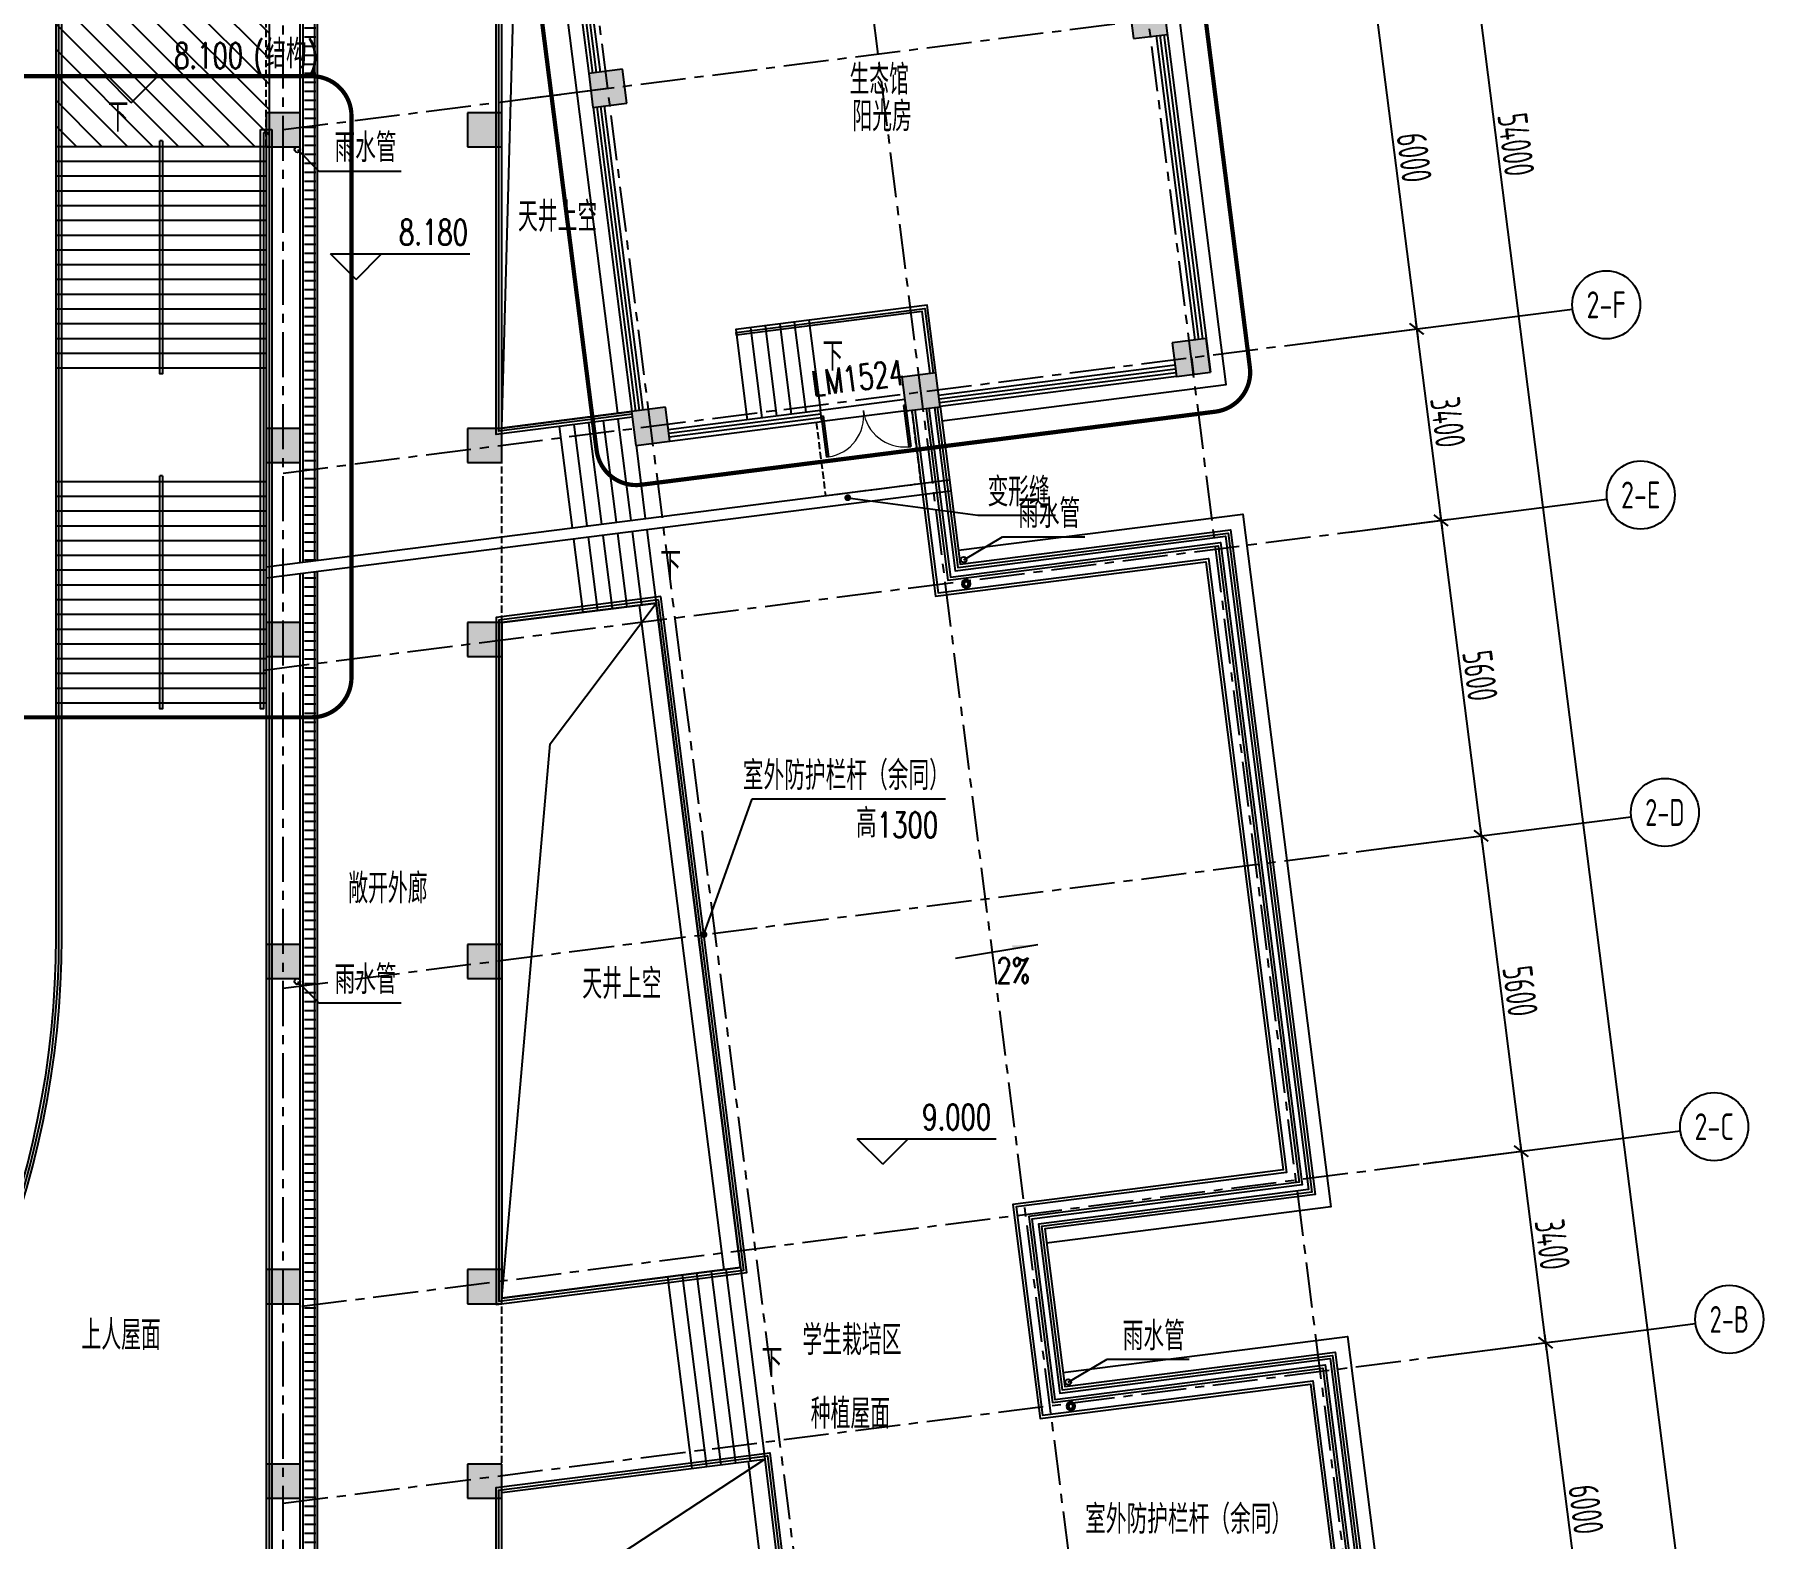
# Model space of a CAD drawing. Header units: millimetres. Extents: x -1048436 to -185795, y -983427 to 400387.
# Drawn here: x -702991 to -672538, y -178979 to -152493 of the extents above; entities that cross this region are included whole.
import ezdxf
from ezdxf.enums import TextEntityAlignment as Align

# ---------------------------------------------------------------- set-up
doc = ezdxf.new("R2010")
doc.units = ezdxf.units.MM
doc.header["$LTSCALE"] = 500
doc.linetypes.add('DASH', pattern=[0.35, 0.25, -0.1])
doc.linetypes.add('一层轴网$0$CENTER', pattern=[50.8, 31.75, -6.35, 6.35, -6.35])
for name, color, linetype in [('AXIS_TEXT', 7, 'Continuous'), ('COLUMN', 254, 'Continuous'), ('DIM_LEAD', 3, 'Continuous'), ('DIM_SYMB', 3, 'Continuous'), ('PUB_HATCH', 8, 'Continuous'), ('PUB_TEXT', 7, 'Continuous'), ('一层轴网$0$建-文字', 4, 'Continuous'), ('一层轴网$0$建-符号', 150, 'Continuous'), ('一层轴网$0$建-轴线', 1, '一层轴网$0$CENTER'), ('建-墙', 254, 'Continuous'), ('建-墙-完成面', 95, 'Continuous'), ('建-屋面-排水沟落水口', 175, 'Continuous'), ('建-幕墙', 140, 'Continuous'), ('建-排水沟', 181, 'Continuous'), ('建-文字', 4, 'Continuous'), ('建-楼梯-扶手栏杆', 3, 'Continuous'), ('建-符号', 13, 'Continuous'), ('建-符号-箭头', 13, 'Continuous'), ('建-符号-门编号', 13, 'Continuous'), ('建-门扇', 32, 'Continuous')]:
    doc.layers.add(name, color=color, linetype=linetype)
doc.styles.add('_TCH_DIM', font='SIMPLEX', dxfattribs={"bigfont": 'GBCBIG'})
doc.styles.add('_TCH_WINDOW', font='SIMPLEX', dxfattribs={"height": 3.5, "bigfont": 'GBCBIG'})
doc.styles.add('COMPLEX', font='COMPLEX')
doc.styles.add('XD2008', font='xd-hzs.shx', dxfattribs={"width": 0.7, "bigfont": 'xd-hztxt.shx'})
doc.styles.add('一层轴网$0$XD2008', font='xd-hzs.shx', dxfattribs={"width": 0.7, "bigfont": 'xd-hztxt.shx'})
doc.styles.add('一层轴网$0$XD2008_T3', font='xd-hzs.shx', dxfattribs={"width": 0.7, "bigfont": 'xd-hztxt.shx'})
doc.dimstyles.new('一层轴网$0$XD100&&150', dxfattribs={"dimtxt": 525, "dimasz": 225, "dimexe": 150, "dimexo": 150, "dimgap": 75, "dimtad": 1, "dimdec": 0, "dimdsep": 46, "dimtxsty": '一层轴网$0$XD2008_T3', "dimblk": '一层轴网$0$_ARCHTICK', "dimcen": 2.5, "dimdle": 150, "dimclrt": 7, "dimaunit": 1, "dimadec": 0, "dimazin": 0, "dimtfac": 1, "dimtdec": 0, "dimtix": 1, "dimtmove": 0, "dimatfit": 3, "dimfxl": 1, "dimtolj": 1, "dimtzin": 0, "dimarcsym": 0})

# ---------------------------------------------------------------- blocks, each defined once
blk = doc.blocks.new('_AXISO')
blk.add_circle((0, 0), 0.5)
at = {"layer": 'AXIS_TEXT', "style": 'COMPLEX', "width": 1.041667}
blk.add_attdef('A', text='', height=0.56, dxfattribs=at).set_placement((-0.25, -0.28), (0.25, -0.28), align=Align.FIT)
blk = doc.blocks.new('一层轴网$0$_ARCHTICK')
at = {"color": 0, "linetype": 'ByBlock', "const_width": 0.15}
blk.add_lwpolyline([(-0.5, -0.5), (0.5, 0.5)], dxfattribs=at)
blk = doc.blocks.new('*D2943')
at = {"layer": 'Defpoints', "color": 0, "transparency": 16777216}
for p in [(72472, 56182), (74716, 50419), (73229, 50230)]:
    blk.add_point(p, dxfattribs=at)
at = {"layer": '一层轴网$0$建-符号', "color": 0, "lineweight": -2, "transparency": 16777216}
for p, q in [((72620, 56201), (74108, 56390)), ((73940, 56520), (74735, 50270)), ((73377, 50248), (74865, 50438))]:
    blk.add_line(p, q, dxfattribs=at)
at = {"layer": '一层轴网$0$建-符号', "color": 0, "lineweight": -2, "transparency": 16777216, "xscale": 225, "yscale": 225, "zscale": 225}
for p, rotation in [((73959, 56371), 97.2475261704567), ((74716, 50419), 277.2475261704567)]:
    blk.add_blockref('一层轴网$0$_ARCHTICK', p, dxfattribs=dict(at, rotation=rotation))
at = {"layer": '一层轴网$0$建-符号', "color": 7, "transparency": 16777216, "insert": (74673, 53437), "char_height": 525, "attachment_point": 5, "rotation": 277.2475, "style": '一层轴网$0$XD2008_T3'}
blk.add_mtext('\\A1;6000', dxfattribs=at)
blk = doc.blocks.new('*D2944')
at = {"layer": 'Defpoints', "color": 0, "transparency": 16777216}
for p in [(73229, 50230), (75145, 47046), (73657, 46857)]:
    blk.add_point(p, dxfattribs=at)
at = {"layer": '一层轴网$0$建-符号', "color": 0, "lineweight": -2, "transparency": 16777216}
for p, q in [((74697, 50568), (75164, 46897)), ((73377, 50248), (74865, 50438)), ((73806, 46876), (75294, 47065))]:
    blk.add_line(p, q, dxfattribs=at)
at = {"layer": '一层轴网$0$建-符号', "color": 0, "lineweight": -2, "transparency": 16777216, "xscale": 225, "yscale": 225, "zscale": 225}
for p, rotation in [((74716, 50419), 97.24752617045682), ((75145, 47046), 277.2475261704568)]:
    blk.add_blockref('一层轴网$0$_ARCHTICK', p, dxfattribs=dict(at, rotation=rotation))
at = {"layer": '一层轴网$0$建-符号', "color": 7, "transparency": 16777216, "insert": (75266, 48775), "char_height": 525, "attachment_point": 5, "rotation": 277.2475, "style": '一层轴网$0$XD2008_T3'}
blk.add_mtext('\\A1;3400', dxfattribs=at)
blk = doc.blocks.new('*D2945')
at = {"layer": 'Defpoints', "color": 0, "transparency": 16777216}
for p in [(73657, 46857), (75852, 41491), (74364, 41301)]:
    blk.add_point(p, dxfattribs=at)
at = {"layer": '一层轴网$0$建-符号', "color": 0, "lineweight": -2, "transparency": 16777216}
for p, q in [((73806, 46876), (75294, 47065)), ((75126, 47195), (75871, 41342)), ((74513, 41320), (76001, 41510))]:
    blk.add_line(p, q, dxfattribs=at)
at = {"layer": '一层轴网$0$建-符号', "color": 0, "lineweight": -2, "transparency": 16777216, "xscale": 225, "yscale": 225, "zscale": 225}
for p, rotation in [((75145, 47046), 97.24752617045677), ((75852, 41491), 277.2475261704568)]:
    blk.add_blockref('一层轴网$0$_ARCHTICK', p, dxfattribs=dict(at, rotation=rotation))
at = {"layer": '一层轴网$0$建-符号', "color": 7, "transparency": 16777216, "insert": (75833, 44311), "char_height": 525, "attachment_point": 5, "rotation": 277.2475, "style": '一层轴网$0$XD2008_T3'}
blk.add_mtext('\\A1;5600', dxfattribs=at)
blk = doc.blocks.new('*D2946')
at = {"layer": 'Defpoints', "color": 0, "transparency": 16777216}
for p in [(74364, 41301), (76558, 35935), (75070, 35746)]:
    blk.add_point(p, dxfattribs=at)
at = {"layer": '一层轴网$0$建-符号', "color": 0, "lineweight": -2, "transparency": 16777216}
for p, q in [((74513, 41320), (76001, 41510)), ((75833, 41639), (76577, 35787)), ((75219, 35765), (76707, 35954))]:
    blk.add_line(p, q, dxfattribs=at)
at = {"layer": '一层轴网$0$建-符号', "color": 0, "lineweight": -2, "transparency": 16777216, "xscale": 225, "yscale": 225, "zscale": 225}
for p, rotation in [((75852, 41491), 97.2475261704566), ((76558, 35935), 277.2475261704566)]:
    blk.add_blockref('一层轴网$0$_ARCHTICK', p, dxfattribs=dict(at, rotation=rotation))
at = {"layer": '一层轴网$0$建-符号', "color": 7, "transparency": 16777216, "insert": (76540, 38756), "char_height": 525, "attachment_point": 5, "rotation": 277.2475, "style": '一层轴网$0$XD2008_T3'}
blk.add_mtext('\\A1;5600', dxfattribs=at)
blk = doc.blocks.new('*D2947')
at = {"layer": 'Defpoints', "color": 0, "transparency": 16777216}
for p in [(75070, 35746), (75499, 32373), (76987, 32563)]:
    blk.add_point(p, dxfattribs=at)
at = {"layer": '一层轴网$0$建-符号', "color": 0, "lineweight": -2, "transparency": 16777216}
for p, q in [((75219, 35765), (76707, 35954)), ((76539, 36084), (77006, 32414)), ((75648, 32392), (77136, 32582))]:
    blk.add_line(p, q, dxfattribs=at)
at = {"layer": '一层轴网$0$建-符号', "color": 0, "lineweight": -2, "transparency": 16777216, "xscale": 225, "yscale": 225, "zscale": 225}
for p, rotation in [((76558, 35935), 97.24752617045687), ((76987, 32563), 277.2475261704569)]:
    blk.add_blockref('一层轴网$0$_ARCHTICK', p, dxfattribs=dict(at, rotation=rotation))
at = {"layer": '一层轴网$0$建-符号', "color": 7, "transparency": 16777216, "insert": (77107, 34292), "char_height": 525, "attachment_point": 5, "rotation": 277.2475, "style": '一层轴网$0$XD2008_T3'}
blk.add_mtext('\\A1;3400', dxfattribs=at)
blk = doc.blocks.new('*D2948')
at = {"layer": 'Defpoints', "color": 0, "transparency": 16777216}
for p in [(75499, 32373), (77744, 26611), (76256, 26421)]:
    blk.add_point(p, dxfattribs=at)
at = {"layer": '一层轴网$0$建-符号', "color": 0, "lineweight": -2, "transparency": 16777216}
for p, q in [((76968, 32711), (77763, 26462)), ((75648, 32392), (77136, 32582)), ((76405, 26440), (77893, 26629))]:
    blk.add_line(p, q, dxfattribs=at)
at = {"layer": '一层轴网$0$建-符号', "color": 0, "lineweight": -2, "transparency": 16777216, "xscale": 225, "yscale": 225, "zscale": 225}
for p, rotation in [((76987, 32563), 97.24752617045682), ((77744, 26611), 277.2475261704568)]:
    blk.add_blockref('一层轴网$0$_ARCHTICK', p, dxfattribs=dict(at, rotation=rotation))
at = {"layer": '一层轴网$0$建-符号', "color": 7, "transparency": 16777216, "insert": (77700, 29629), "char_height": 525, "attachment_point": 5, "rotation": 277.2475, "style": '一层轴网$0$XD2008_T3'}
blk.add_mtext('\\A1;6000', dxfattribs=at)
blk = doc.blocks.new('*D2949')
at = {"layer": 'Defpoints', "color": 0, "transparency": 16777216}
for p in [(71304, 80226), (79537, 26839), (78116, 26658)]:
    blk.add_point(p, dxfattribs=at)
at = {"layer": '一层轴网$0$建-符号', "color": 0, "lineweight": -2, "transparency": 16777216}
for p, q in [((71452, 80245), (72873, 80426)), ((72706, 80556), (79556, 26690)), ((78265, 26677), (79686, 26857))]:
    blk.add_line(p, q, dxfattribs=at)
at = {"layer": '一层轴网$0$建-符号', "color": 0, "lineweight": -2, "transparency": 16777216, "xscale": 225, "yscale": 225, "zscale": 225}
for p, rotation in [((72725, 80407), 97.24752617045664), ((79537, 26839), 277.2475261704566)]:
    blk.add_blockref('一层轴网$0$_ARCHTICK', p, dxfattribs=dict(at, rotation=rotation))
at = {"layer": '一层轴网$0$建-符号', "color": 7, "transparency": 16777216, "insert": (76466, 53665), "char_height": 525, "attachment_point": 5, "rotation": 277.2475, "style": '一层轴网$0$XD2008_T3'}
blk.add_mtext('\\A1;54000', dxfattribs=at)
blk = doc.blocks.new('A$C70866F3F')
for p, q in [((75, 150), (0, 150)), ((20, 225), (85, 187)), ((20, 75), (85, 112)), ((75, 280), (112, 215)), ((112, 85), (75, 20)), ((150, 300), (150, 225)), ((150, 75), (150, 0)), ((225, 280), (187, 215)), ((187, 85), (225, 20)), ((215, 187), (280, 225)), ((215, 112), (280, 75)), ((300, 150), (225, 150))]:
    blk.add_line(p, q)
for radius in [150, 75]:
    blk.add_circle((150, 150), radius)
blk = doc.blocks.new('A$C708231ED')
at = {"layer": 'DIM_LEAD'}
for p, q in [((123457, 89001), (123835, 88623)), ((123835, 88623), (125285, 88623)), ((135194, 81777), (135877, 82179)), ((135877, 82179), (137327, 82179)), ((123457, 74350), (123835, 73972)), ((123835, 73972), (125285, 73972)), ((137036, 67294), (137719, 67696)), ((137719, 67696), (139169, 67696))]:
    blk.add_line(p, q, dxfattribs=at)
at = {"layer": '建-屋面-排水沟落水口'}
for centre in [(123457, 89001), (135194, 81777), (123457, 74350), (137036, 67294)]:
    blk.add_circle(centre, 50, dxfattribs=at)
at = {"layer": '建-屋面-排水沟落水口', "xscale": -0.5, "yscale": 0.5, "zscale": 0.5, "rotation": 359.9999999666495}
for p in [(135314, 81276), (137156, 66793)]:
    blk.add_blockref('A$C70866F3F', p, dxfattribs=at)
at = {"layer": 'PUB_TEXT', "style": '_TCH_DIM'}
for p in [(124111, 88781), (136153, 82337), (124111, 74129), (137995, 67853)]:
    blk.add_text('雨水管', height=506.4, dxfattribs=at).set_placement(p)
blk = doc.blocks.new('sdskdfjhsk')
at = {"layer": '建-幕墙'}
for p, q in [((-694236, -147260), (-692721, -159163)), ((-690424, -177619), (-689364, -186394))]:
    blk.add_line(p, q, dxfattribs=at)
for points in [[(-687009, -159293), (-681999, -158656), (-683620, -145909), (-683868, -145940)], [(-686719, -161575), (-681709, -160938), (-680157, -173139), (-685167, -173776)], [(-692342, -162542), (-690853, -174248)], [(-684877, -176058), (-679867, -175421), (-678272, -187962)]]:
    blk.add_lwpolyline(points, dxfattribs=at)
blk = doc.blocks.new('$DorLib2D$00000002')
for p, q in [((-0.5, 0), (-0.5, 0.4875)), ((-0.475, 0.4875), (-0.5, 0.4875)), ((-0.475, 0), (-0.475, 0.4875)), ((0.475, 0), (0.475, 0.4875)), ((0.475, 0.4875), (0.5, 0.4875)), ((0.5, 0), (0.5, 0.4875)), ((-0.5, 0), (-0.475, 0)), ((0.5, 0), (0.475, 0))]:
    blk.add_line(p, q)
at = {"lineweight": 13}
for centre, start, end in [((-0.4875, 0), 0, 88.53072), ((0.4875, 0), 91.46928, 180)]:
    blk.add_arc(centre, 0.4875, start, end, dxfattribs=at)
blk = doc.blocks.new('一层轴网')
at = {"layer": '一层轴网$0$建-符号'}
for p, q in [((72927.8, 50191.3), (77460.5, 50767.8)), ((73535.7, 46841.2), (78068.4, 47417.7)), ((73961.4, 41250.3), (78494.1, 41826.7)), ((74829.3, 35715.6), (79362, 36292)), ((75096.8, 32322.2), (79629.5, 32898.6))]:
    blk.add_line(p, q, dxfattribs=at)
at = {"layer": '一层轴网$0$建-轴线', "ltscale": 0.05}
for p, q in [((74638.3, 19327.2), (66478.9, 83487.5)), ((69876.7, 18721.7), (61717.3, 82882)), ((65115, 18116.1), (56955.6, 82276.4)), ((54751.4, 53928.1), (72471.6, 56181.6)), ((54751.2, 47879.8), (73228.6, 50229.6)), ((54423.1, 44410.6), (73657.5, 46856.7)), ((54751, 38807.2), (74364, 41301.5)), ((55078, 33203.7), (75070.4, 35746.2)), ((54750, 29734.6), (75499.4, 32373.4))]:
    blk.add_line(p, q, dxfattribs=at)
blk.add_lwpolyline([(54750, -2500), (54750, 82276.4)], dxfattribs=at)
at = {"layer": '一层轴网$0$建-符号'}
ref = blk.add_blockref('_AXISO', (78055.7, 50843.4), dxfattribs=dict(at, xscale=1200, yscale=1200, zscale=1200))
ref.add_attrib('A', '2-F', dxfattribs={"layer": '一层轴网$0$建-文字', "height": 472.82, "style": '一层轴网$0$XD2008', "width": 0.924411}).set_placement((77708.6, 50607), (78402.9, 50607), align=Align.FIT)
ref = blk.add_blockref('_AXISO', (78663.6, 47493.4), dxfattribs=dict(at, xscale=1200, yscale=1200, zscale=1200))
ref.add_attrib('A', '2-E', dxfattribs={"layer": '一层轴网$0$建-文字', "height": 473.71, "style": '一层轴网$0$XD2008', "width": 0.921878}).set_placement((78316.7, 47256.5), (79010.4, 47256.5), align=Align.FIT)
ref = blk.add_blockref('_AXISO', (79089.3, 41902.4), dxfattribs=dict(at, xscale=1200, yscale=1200, zscale=1200))
ref.add_attrib('A', '2-D', dxfattribs={"layer": '一层轴网$0$建-文字', "height": 472.82, "style": '一层轴网$0$XD2008', "width": 0.909004}).set_placement((78742.1, 41666), (79436.4, 41666), align=Align.FIT)
ref = blk.add_blockref('_AXISO', (79957.2, 36367.7), dxfattribs=dict(at, xscale=1200, yscale=1200, zscale=1200))
ref.add_attrib('A', '2-C', dxfattribs={"layer": '一层轴网$0$建-文字', "height": 472.91, "style": '一层轴网$0$XD2008', "width": 0.893864}).set_placement((79610.1, 36131.2), (80304.4, 36131.2), align=Align.FIT)
ref = blk.add_blockref('_AXISO', (80224.7, 32974.3), dxfattribs=dict(at, xscale=1200, yscale=1200, zscale=1200))
ref.add_attrib('A', '2-B', dxfattribs={"layer": '一层轴网$0$建-文字', "height": 471.94, "style": '一层轴网$0$XD2008', "width": 0.911494}).set_placement((79877.3, 32738.3), (80572.1, 32738.3), align=Align.FIT)
for p1, p2, distance, picture, middle in [((71303.6, 80226.4), (78116.1, 26657.8), 1432.5, '*D2949', (76465.7, 53665.4)), ((72471.6, 56181.6), (73228.6, 50229.6), 1499.7, '*D2943', (74672.7, 53437.4)), ((73228.6, 50229.6), (73657.5, 46856.7), 1499.7, '*D2944', (75265.6, 48774.9)), ((73657.5, 46856.7), (74364, 41301.5), 1499.7, '*D2945', (75833.3, 44310.9)), ((74364, 41301.5), (75070.4, 35746.2), 1499.7, '*D2946', (76539.8, 38755.6)), ((75070.4, 35746.2), (75499.4, 32373.4), 1499.7, '*D2947', (77107.5, 34291.6)), ((75499.4, 32373.4), (76256.3, 26421.3), 1499.7, '*D2948', (77700.4, 29629.1))]:
    dim = blk.add_aligned_dim(p1=p1, p2=p2, distance=distance, dimstyle='一层轴网$0$XD100&&150', dxfattribs=at)
    dim.commit()
    dim.dimension.update_dxf_attribs({"geometry": picture, "text_midpoint": middle})

msp = doc.modelspace()

# ---------------------------------------------------------------- hatches: boundary and pattern name
h = msp.add_hatch()
h.set_pattern_fill('ANSI31', color=256, scale=200, angle=90)
h.set_pattern_definition([(135, (0, 0), (-224.5064, -224.5064), [])])
h.paths.add_polyline_path([(-702610.9, -148418.4), (-698861.8, -148418.4), (-698861.8, -154468.4), (-702610.9, -154468.4)])
at = {"layer": 'PUB_HATCH'}
for points in [[(-683707.8, -151969), (-683632.1, -152564.2), (-683036.9, -152488.5), (-683112.6, -151893.3)], [(-693231.1, -153180.1), (-693155.4, -153775.3), (-692560.2, -153699.6), (-692635.9, -153104.4)], [(-698912.7, -153868.4), (-698912.7, -154468.4), (-698312.7, -154468.4), (-698312.7, -153868.4)], [(-695362.7, -153868.4), (-695362.7, -154468.4), (-694762.7, -154468.4), (-694762.7, -153868.4)], [(-682950.9, -157921), (-682875.2, -158516.2), (-682280, -158440.6), (-682355.7, -157845.3)], [(-687712.5, -158526.6), (-687636.8, -159121.8), (-687041.6, -159046.1), (-687117.3, -158450.9)], [(-692474.2, -159132.1), (-692398.5, -159727.3), (-691803.3, -159651.6), (-691879, -159056.4)], [(-698912.7, -159428), (-698912.7, -160028), (-698312.7, -160028), (-698312.7, -159428)], [(-695362.7, -159428), (-695362.7, -160028), (-694762.7, -160028), (-694762.7, -159428)], [(-698912.7, -162844.8), (-698912.7, -163444.8), (-698312.7, -163444.8), (-698312.7, -162844.8)], [(-695362.7, -162844.8), (-695362.7, -163444.8), (-694762.7, -163444.8), (-694762.7, -162844.8)], [(-698912.7, -168519.8), (-698912.7, -169119.8), (-698312.7, -169119.8), (-698312.7, -168519.8)], [(-695362.7, -168519.8), (-695362.7, -169119.8), (-694762.7, -169119.8), (-694762.7, -168519.8)], [(-698912.7, -174244.8), (-698912.7, -174844.8), (-698312.7, -174844.8), (-698312.7, -174244.8)], [(-695362.7, -174244.8), (-695362.7, -174844.8), (-694762.7, -174844.8), (-694762.7, -174244.8)], [(-698912.7, -177669.8), (-698912.7, -178269.8), (-698312.7, -178269.8), (-698312.7, -177669.8)], [(-695362.7, -177669.8), (-695362.7, -178269.8), (-694762.7, -178269.8), (-694762.7, -177669.8)]]:
    msp.add_hatch(color=256, dxfattribs=at).paths.add_polyline_path(points)
at = {"layer": '建-排水沟'}
h = msp.add_hatch(dxfattribs=at)
h.set_pattern_fill('ANSI31', color=8, scale=50, angle=-225, style=0)
h.set_pattern_definition([(180, (-706285.97, -180633.88), (-2e-13, -158.75), [])])
h.paths.add_polyline_path([(-698036, -161962.9), (-698236, -161988.3), (-698236, -188845), (-698036, -188845)])
h.paths.add_polyline_path([(-698236, -161786.7), (-698036, -161761.2), (-698036, -148418.1), (-698236, -148418.1)])
at = {"layer": '建-符号-箭头'}
msp.add_hatch(color=256, dxfattribs=at).paths.add_polyline_path([(-685320.1, -168519.6), (-685764, -168593.7), (-685773.9, -168534.5)])

# ---------------------------------------------------------------- linework, layer by layer
for p, q in [((-698911.8, -154468.4), (-702611.3, -154468.4)), ((-698911.8, -154465.5), (-698911.8, -187993.6)), ((-698911.8, -154728.4), (-702611.3, -154728.4)), ((-698911.8, -154988.4), (-702611.3, -154988.4)), ((-698911.8, -155248.4), (-702611.3, -155248.4)), ((-698911.8, -155508.4), (-702611.3, -155508.4)), ((-698911.8, -155768.4), (-702611.4, -155768.4)), ((-698911.8, -156028.4), (-702611.4, -156028.4)), ((-698911.8, -156288.4), (-702611.4, -156288.4)), ((-698911.8, -156548.4), (-702611.4, -156548.4)), ((-698911.8, -156808.4), (-702611.4, -156808.4)), ((-698911.8, -157068.4), (-702611.4, -157068.4)), ((-698911.8, -157328.4), (-702611.4, -157328.4)), ((-698911.8, -157588.4), (-702611.4, -157588.4)), ((-690382.3, -157655.6), (-690180.5, -159242.9)), ((-690124.4, -157622.8), (-689922.6, -159210.1)), ((-689866.5, -157590), (-689664.6, -159177.3)), ((-689608.6, -157557.2), (-689406.7, -159144.5)), ((-689350.6, -157524.4), (-689148.8, -159111.7)), ((-698911.9, -157848.4), (-702611.4, -157848.4)), ((-698911.9, -158108.4), (-702611.4, -158108.4)), ((-698911.9, -158368.4), (-702611.4, -158368.4)), ((-692718.2, -159263.2), (-692491.1, -161048.7)), ((-693749.9, -159394.4), (-693522.8, -161179.9)), ((-693492, -159361.6), (-693264.9, -161147.1)), ((-693234, -159328.8), (-693007, -161114.3)), ((-692976.1, -159296), (-692749.1, -161081.5)), ((-692397.2, -159726.4), (-692233.2, -161015.9)), ((-698911.8, -160368.4), (-702611.5, -160368.4)), ((-698911.7, -160628.4), (-702611.5, -160628.4)), ((-698911.7, -160888.4), (-702611.5, -160888.4)), ((-698911.7, -161148.4), (-702611.5, -161148.4)), ((-693497.6, -161378.3), (-693333.6, -162668)), ((-693239.7, -161345.5), (-693075.7, -162635.2)), ((-692981.7, -161312.7), (-692817.7, -162602.4)), ((-692723.8, -161279.9), (-692559.8, -162569.6)), ((-692465.9, -161247.1), (-692301.9, -162536.8)), ((-692208, -161214.3), (-692044, -162504)), ((-698911.7, -161408.4), (-702611.5, -161408.4)), ((-698911.8, -161668.4), (-702611.5, -161668.4)), ((-698911.8, -161928.4), (-702611.5, -161928.4)), ((-698911.7, -162188.4), (-702611.5, -162188.4)), ((-698911.7, -162448.4), (-702611.5, -162448.4)), ((-692044, -162504), (-690555.3, -174209.7)), ((-698911.7, -162708.4), (-702611.6, -162708.4)), ((-698911.8, -162968.4), (-702611.6, -162968.4)), ((-698911.8, -163228.4), (-702611.6, -163228.4)), ((-698911.8, -163488.4), (-702611.6, -163488.4)), ((-698911.8, -163748.4), (-702611.6, -163748.4)), ((-698911.8, -164008.4), (-702611.6, -164008.4)), ((-698911.8, -164268.4), (-702611.6, -164268.4)), ((-691844.9, -174373.7), (-691416, -177746.6)), ((-691587, -174340.9), (-691158.1, -177713.8)), ((-691329.1, -174308.1), (-690900.2, -177681)), ((-691071.2, -174275.3), (-690642.2, -177648.2)), ((-690813.2, -174242.5), (-690384.3, -177615.4)), ((-690555.3, -174209.7), (-690126.4, -177582.6))]:
    msp.add_line(p, q)
at = {"linetype": 'Continuous', "ltscale": 10000}
for points in [[(-694762.1, -159422.3), (-694472.6, -148958.9), (-693885.8, -148021.5)], [(-694762.1, -174744.7), (-693908.6, -164983.9), (-692044, -162504)], [(-694762.1, -186394), (-693617.3, -179872.4), (-690126.4, -177582.6)]]:
    msp.add_lwpolyline(points, dxfattribs=at)
for points in [[(-692472.9, -159131.2), (-694762.1, -159422.3), (-694762.1, -148132.9), (-693885.8, -148021.5)], [(-687116, -158449.9), (-687267.4, -157259.5), (-690640.3, -157688.4), (-690438.4, -159275.7)], [(-687040.3, -159045.1), (-686687.1, -161822.8), (-681925.5, -161217.2), (-680436.8, -172922.9), (-685198.5, -173528.5), (-684845.2, -176306.1), (-680083.6, -175700.6), (-678520.2, -187994)], [(-698912, -161865.3), (-686876.5, -160334.7)], [(-686851.2, -160533.1), (-698912.1, -162066.9)], [(-690126.4, -177582.6), (-689061.8, -186394), (-694767.7, -186394.1), (-694762.1, -178172.1), (-690126.4, -177582.6)], [(-689061.8, -186394), (-694767.7, -186394.1), (-694762.1, -178172.1), (-690126.4, -177582.6)]]:
    msp.add_lwpolyline(points)
msp.add_lwpolyline([(-707520, -179926.5, 0.2039591), (-702611.7, -168395.7), (-702610.9, -148418.4)], format="xyb")
for points in [[(-702610.9, -148418.4), (-698861.8, -148418.4), (-698861.8, -154468.4), (-702610.9, -154468.4)], [(-692044, -162504), (-694762.1, -162849.7), (-694762.1, -174744.7), (-690555.3, -174209.7)]]:
    msp.add_lwpolyline(points, close=True)
at = {"layer": 'COLUMN'}
for p, q in [((-683707.8, -151969), (-683632.1, -152564.2)), ((-683632.1, -152564.2), (-683036.9, -152488.5)), ((-692635.9, -153104.4), (-693231.1, -153180.1)), ((-693231.1, -153180.1), (-693155.4, -153775.3)), ((-692560.2, -153699.6), (-692635.9, -153104.4)), ((-693155.4, -153775.3), (-692560.2, -153699.6)), ((-698912.7, -153868.4), (-698912.7, -154468.4)), ((-698312.7, -153868.4), (-698912.7, -153868.4)), ((-698312.7, -154468.4), (-698312.7, -153868.4)), ((-695362.7, -153868.4), (-695362.7, -154468.4)), ((-694762.7, -153868.4), (-695362.7, -153868.4)), ((-694762.7, -154468.4), (-694762.7, -153868.4)), ((-698912.7, -154468.4), (-698312.7, -154468.4)), ((-695362.7, -154468.4), (-694762.7, -154468.4)), ((-682355.7, -157845.3), (-682950.9, -157921)), ((-682950.9, -157921), (-682875.2, -158516.2)), ((-682280, -158440.6), (-682355.7, -157845.3)), ((-687117.3, -158450.9), (-687712.5, -158526.6)), ((-687712.5, -158526.6), (-687636.8, -159121.8)), ((-687041.6, -159046.1), (-687117.3, -158450.9)), ((-682875.2, -158516.2), (-682280, -158440.6)), ((-691879, -159056.4), (-692474.2, -159132.1)), ((-692474.2, -159132.1), (-692398.5, -159727.3)), ((-691803.3, -159651.6), (-691879, -159056.4)), ((-687636.8, -159121.8), (-687041.6, -159046.1)), ((-698912.7, -159428), (-698912.7, -160028)), ((-698312.7, -159428), (-698912.7, -159428)), ((-698312.7, -160028), (-698312.7, -159428)), ((-695362.7, -159428), (-695362.7, -160028)), ((-694762.7, -159428), (-695362.7, -159428)), ((-694762.7, -160028), (-694762.7, -159428)), ((-692398.5, -159727.3), (-691803.3, -159651.6)), ((-698912.7, -160028), (-698312.7, -160028)), ((-695362.7, -160028), (-694762.7, -160028)), ((-698912.7, -162844.8), (-698912.7, -163444.8)), ((-698312.7, -162844.8), (-698912.7, -162844.8)), ((-698312.7, -163444.8), (-698312.7, -162844.8)), ((-695362.7, -162844.8), (-695362.7, -163444.8)), ((-694762.7, -162844.8), (-695362.7, -162844.8)), ((-694762.7, -163444.8), (-694762.7, -162844.8)), ((-698912.7, -163444.8), (-698312.7, -163444.8)), ((-695362.7, -163444.8), (-694762.7, -163444.8)), ((-698912.7, -168519.8), (-698912.7, -169119.8)), ((-698312.7, -168519.8), (-698912.7, -168519.8)), ((-698312.7, -169119.8), (-698312.7, -168519.8)), ((-695362.7, -168519.8), (-695362.7, -169119.8)), ((-694762.7, -168519.8), (-695362.7, -168519.8)), ((-694762.7, -169119.8), (-694762.7, -168519.8)), ((-698912.7, -169119.8), (-698312.7, -169119.8)), ((-695362.7, -169119.8), (-694762.7, -169119.8)), ((-698912.7, -174244.8), (-698912.7, -174844.8)), ((-698312.7, -174244.8), (-698912.7, -174244.8)), ((-698312.7, -174844.8), (-698312.7, -174244.8)), ((-695362.7, -174244.8), (-695362.7, -174844.8)), ((-694762.7, -174244.8), (-695362.7, -174244.8)), ((-694762.7, -174844.8), (-694762.7, -174244.8)), ((-698912.7, -174844.8), (-698312.7, -174844.8)), ((-695362.7, -174844.8), (-694762.7, -174844.8)), ((-698912.7, -177669.8), (-698912.7, -178269.8)), ((-698312.7, -177669.8), (-698912.7, -177669.8)), ((-698312.7, -178269.8), (-698312.7, -177669.8)), ((-695362.7, -177669.8), (-695362.7, -178269.8)), ((-694762.7, -177669.8), (-695362.7, -177669.8)), ((-694762.7, -178269.8), (-694762.7, -177669.8)), ((-698912.7, -178269.8), (-698312.7, -178269.8)), ((-695362.7, -178269.8), (-694762.7, -178269.8))]:
    msp.add_line(p, q, dxfattribs=at)
at = {"layer": 'DIM_LEAD'}
for p, q in [((-688667.2, -160649.3), (-686378, -160959.5)), ((-686378, -160959.5), (-685007.8, -160959.5)), ((-691200.4, -168344.3), (-690352.1, -165953.1)), ((-691200.4, -168344.3), (-690352.1, -165953.1)), ((-690352.1, -165953.1), (-686946.6, -165953.1))]:
    msp.add_line(p, q, dxfattribs=at)
at = {"layer": 'DIM_LEAD', "const_width": 60}
for points in [[(-688696.9, -160645.3, 1), (-688637.4, -160653.3, 1)], [(-691210.5, -168372.5, 1), (-691190.4, -168316, 1)], [(-691210.5, -168372.5, 1), (-691190.4, -168316, 1)]]:
    msp.add_lwpolyline(points, format="xyb", close=True, dxfattribs=at)
at = {"layer": 'DIM_SYMB'}
for points in [[(-701558.1, -154359.3, 0, 0, 0), (-701558.1, -163275.5, 120, 0, 0), (-701558.1, -163725.5, 0, 0, 0)], [(-689268.6, -158169.3, 0, 0, 0), (-690111.8, -158276.5, 120, 0, 0), (-690558.3, -158333.3, 0, 0, 0)], [(-692126, -161859.2, 0, 0, 0), (-692969.2, -161966.4, 120, 0, 0), (-693415.6, -162023.2, 0, 0, 0)], [(-690340.9, -175896.1, 0, 0, 0), (-691184.1, -176003.4, 120, 0, 0), (-691630.5, -176060.2, 0, 0, 0)]]:
    msp.add_lwpolyline(points, format="xyseb", dxfattribs=at)
at = {"layer": '建-墙', "linetype": 'DASH'}
for p, q in [((-698911.8, -154465.5), (-698911, -148418.3)), ((-694762.1, -162849.7), (-694762.1, -159422.3)), ((-694762.1, -178172.1), (-694762.1, -174744.7))]:
    msp.add_line(p, q, dxfattribs=at)
at = {"layer": '建-墙', "linetype": 'Continuous', "ltscale": 10000}
msp.add_line((-682614.1, -158179.8), (-682576.3, -158477.4), dxfattribs=at)
at = {"layer": '建-墙', "linetype": 'DASH', "ltscale": 5000}
for p, q in [((-694762.1, -159422.3), (-692472.9, -159131.2)), ((-694762.1, -162849.7), (-692044, -162504)), ((-694762.1, -174744.7), (-694762.1, -162849.7)), ((-690555.3, -174209.7), (-694762.1, -174744.7))]:
    msp.add_line(p, q, dxfattribs=at)
at = {"layer": '建-墙', "linetype": 'Continuous', "ltscale": 10000}
msp.add_lwpolyline([(-694611.4, -153657.2), (-692894.4, -153438.9)], dxfattribs=at)
at = {"layer": '建-墙', "linetype": 'DASH'}
msp.add_lwpolyline([(-689222.8, -159322.7), (-689058.8, -160612.3), (-687373.7, -160398), (-687537.6, -159109.2)], dxfattribs=at)
at = {"layer": '建-墙-完成面'}
msp.add_lwpolyline([(-698312.3, -154127.9), (-698311.4, -154127.9)], dxfattribs=at)
at = {"layer": '建-屋面-排水沟落水口'}
for points in [[(-687536.4, -159108.2), (-687120, -162381.8), (-682358.4, -161776.3), (-680995.9, -172490), (-685757.5, -173095.6), (-685278.2, -176865.2), (-680516.5, -176259.6), (-679016.2, -188057.1)], [(-687486.7, -159101.9), (-687076.7, -162325.9), (-682315.1, -161720.4), (-680940, -172533.3), (-685701.6, -173138.9), (-685234.9, -176809.3), (-680473.2, -176203.7), (-678966.6, -188050.8)], [(-687288.3, -159076.7), (-686903.6, -162102.3), (-682141.9, -161496.8), (-680716.4, -172706.5), (-685478, -173312), (-685061.7, -176585.7), (-680300, -175980.1), (-678768.2, -188025.5)], [(-687238.7, -159070.4), (-686860.3, -162046.4), (-682098.6, -161440.8), (-680660.4, -172749.8), (-685422.1, -173355.3), (-685018.4, -176529.7), (-680256.7, -175924.2), (-678718.6, -188019.2)]]:
    msp.add_lwpolyline(points, dxfattribs=at)
at = {"layer": '建-幕墙'}
for p, q in [((-693911, -147823), (-693229.7, -153179.9)), ((-693844.8, -147814.6), (-693163.6, -153171.5)), ((-693778.7, -147806.2), (-693097.5, -153163.1)), ((-693712.6, -147797.8), (-693031.3, -153154.7)), ((-683073.4, -152190.7), (-682278.7, -158439.6)), ((-683233.9, -152513.5), (-682552.7, -157870.4)), ((-683167.8, -152505.1), (-682486.6, -157862)), ((-683101.7, -152496.7), (-682420.4, -157853.6)), ((-693154, -153775.1), (-692472.8, -159132)), ((-693087.9, -153766.7), (-692406.7, -159123.5)), ((-693021.8, -153758.3), (-692340.5, -159115.1)), ((-692955.6, -153749.9), (-692274.4, -159106.7)), ((-682900.5, -158317.1), (-687067, -158846.9)), ((-682892.1, -158383.2), (-687058.6, -158913)), ((-682883.7, -158449.3), (-687050.1, -158979.2)), ((-682875.3, -158515.5), (-687041.7, -159045.3)), ((-682278.7, -158439.6), (-682280.1, -158439.8)), ((-689148.8, -159111.7), (-691828.6, -159452.5)), ((-689140.4, -159177.8), (-691820.2, -159518.6)), ((-689132, -159243.9), (-691811.8, -159584.7)), ((-689123.6, -159310.1), (-689148.8, -159111.7)), ((-691803.4, -159650.9), (-689123.6, -159310.1))]:
    msp.add_line(p, q, dxfattribs=at)
at = {"layer": '建-排水沟'}
for points in [[(-698312.8, -161793.1), (-698312.3, -148418.3)], [(-698262.8, -161786.7), (-698262.3, -148418.3)], [(-698062.3, -148418.3), (-698062.8, -161761.3)], [(-698012.3, -148418.3), (-698012.8, -161754.9)], [(-698312.9, -188845), (-698311.9, -161994.7)], [(-698262.9, -188845), (-698261.9, -161988.3)], [(-698061.9, -161962.9), (-698062.9, -188845)], [(-698011.9, -161956.6), (-698012.9, -188845)]]:
    msp.add_lwpolyline(points, dxfattribs=at)
at = {"layer": '建-楼梯-扶手栏杆'}
for p, q in [((-700737.1, -154365.5), (-700787.1, -154365.5)), ((-699011.8, -154165.5), (-698811.8, -154165.5)), ((-698961.8, -154215.5), (-698861.8, -154215.5)), ((-698861.8, -154215.5), (-698861.8, -187993.6)), ((-698811.8, -154165.5), (-698811.8, -187993.6)), ((-700737.1, -160265.5), (-700787.1, -160265.5))]:
    msp.add_line(p, q, dxfattribs=at)
for points in [[(-692460.3, -159230.4), (-694862.1, -159535.8), (-694862.1, -148044.8), (-693898.5, -147922.3)], [(-692466.6, -159180.8), (-694812.1, -159479.1), (-694812.1, -148088.8), (-693892.2, -147971.9)], [(-700737.1, -154365.5), (-700737.2, -158468.4), (-700787.2, -158468.4), (-700787.1, -154365.5)], [(-698961.8, -154215.5), (-698961.8, -164366.9), (-699011.8, -164366.9), (-699011.8, -154165.5)], [(-687215.2, -158462.5), (-687354, -157371.3), (-690627.6, -157787.6), (-690634, -157738), (-687310.7, -157315.4), (-687165.6, -158456.2)], [(-687139.5, -159057.8), (-686773.7, -161934.6), (-682012, -161329), (-680548.6, -172836.4), (-685310.3, -173441.9), (-684931.8, -176417.9), (-680170.2, -175812.4), (-678619.4, -188006.6)], [(-687089.9, -159051.4), (-686730.4, -161878.7), (-681968.8, -161273.1), (-680492.7, -172879.6), (-685254.4, -173485.2), (-684888.5, -176362), (-680126.9, -175756.5), (-678569.8, -188000.3)], [(-700737.1, -160265.5), (-700737.2, -164368.4), (-700787.2, -164368.4), (-700787.1, -160265.5)]]:
    msp.add_lwpolyline(points, dxfattribs=at)
for points in [[(-707485.3, -179962.6, 0.2039591), (-702561.7, -168395.7), (-702561.4, -148397.1)], [(-707450.7, -179998.6, 0.2039591), (-702511.7, -168395.7), (-702511.4, -148418.4)]]:
    msp.add_lwpolyline(points, format="xyb", dxfattribs=at)
for points in [[(-691957.4, -162392.2), (-694862.1, -162761.6), (-694862.1, -174858.2), (-690443.5, -174296.3)], [(-692000.7, -162448.1), (-694812.1, -162805.6), (-694812.1, -174801.5), (-690499.4, -174253)], [(-688949, -186494), (-694862.1, -186494), (-694862.1, -178084), (-690039.2, -177470.7)], [(-689005.4, -186444), (-694812.1, -186444), (-694812.1, -178128.1), (-690082.8, -177526.6)]]:
    msp.add_lwpolyline(points, close=True, dxfattribs=at)
at = {"layer": '建-符号'}
for p, q in [((-701288.6, -153694.6), (-701738.6, -153244.6)), ((-701738.6, -153244.6), (-699287.6, -153244.6)), ((-701288.6, -153694.6), (-700838.6, -153244.6)), ((-697328.1, -156804.8), (-697778.1, -156354.8)), ((-697778.1, -156354.8), (-695327.1, -156354.8)), ((-697328.1, -156804.8), (-696878.1, -156354.8)), ((-688051.7, -172388.3), (-688501.7, -171938.3)), ((-688501.7, -171938.3), (-686050.7, -171938.3)), ((-688051.7, -172388.3), (-687601.7, -171938.3))]:
    msp.add_line(p, q, dxfattribs=at)
at = {"layer": '建-符号-箭头', "linetype": 'DASH', "ltscale": 2, "const_width": 75}
for points in [[(-694076.5, -146532.8), (-683956.6, -145245.8, -0.4142136), (-683173.9, -145851.9), (-681584.3, -158351.3, -0.4141907), (-682190.3, -159134), (-692308.7, -160421.6, -0.4142038), (-693091.5, -159815.6), (-694682.6, -147315.6, -0.4142461)], [(-703929.3, -153924.9, -0.4142136), (-703229.3, -153224.9), (-698109.6, -153224.9, -0.4142136), (-697409.6, -153924.9), (-697409.6, -163817.4, -0.4142136), (-698109.6, -164517.4), (-703229.3, -164517.4, -0.4142136), (-703929.3, -163817.4)]]:
    msp.add_lwpolyline(points, format="xyb", close=True, dxfattribs=at)
at = {"layer": '建-符号-箭头'}
msp.add_lwpolyline([(-686771.7, -168761.9), (-685320.1, -168519.6)], dxfattribs=at)
at = {"layer": '建-门扇'}
for p, q in [((-687660.8, -158922.4), (-689148.8, -159111.7)), ((-687635.6, -159120.8), (-689123.6, -159310.1))]:
    msp.add_line(p, q, dxfattribs=at)

# ---------------------------------------------------------------- block references
for name, p in [('一层轴网', (-753362.7, -208094.8)), ('A$C708231ED', (-821819.6, -243518.5)), ('sdskdfjhsk', (0, 0))]:
    msp.add_blockref(name, p)
ref = msp.add_blockref('$DorLib2D$00000002', (-688392.2, -159116.2), dxfattribs=dict(at, xscale=1500, yscale=1500, zscale=200, rotation=187.247526177638))
ref.add_attrib('A', 'LM1524', (-689271.3, -158862.2), dxfattribs={"layer": '建-符号-门编号', "height": 446.25, "rotation": 7.24753, "style": '_TCH_WINDOW', "width": 0.705882})

# ---------------------------------------------------------------- texts
at = {"layer": 'PUB_TEXT', "style": '_TCH_DIM'}
for s, height, p in [('下', 506.4, (-701700.5, -154201.8)), ('下', 506.4, (-689112.4, -158411.9)), ('变形缝', 506.38, (-686204.1, -160802)), ('下', 506.4, (-691969.7, -162101.8)), ('室外防护栏杆（余同）', 506.38, (-690515, -165795.6)), ('高', 506.4, (-688522.7, -166635.6)), ('下', 506.4, (-690184.6, -176138.8)), ('室外防护栏杆（余同）', 506.38, (-684485.6, -178895.2))]:
    msp.add_text(s, height=height, dxfattribs=at).set_placement(p)
at = {"layer": 'PUB_TEXT', "style": '_TCH_DIM', "width": 0.705882}
msp.add_text('1300', height=446.25, dxfattribs=at).set_placement((-688154.1, -166635.6))
at = {"layer": '建-文字'}
for s, height, style, width, p in [('(', 446.2, '_TCH_DIM', 0.705882, (-699137.6, -153087.1)), (')', 446.2, '_TCH_DIM', 0.705882, (-698190.3, -153087.1)), ('8.100', 446.25, '_TCH_DIM', 0.705882, (-700532.6, -153087.1)), ('生态馆', 525, 'XD2008', 0.7, (-688637.1, -153549.5)), ('阳光房', 525, 'XD2008', 0.7, (-688585.8, -154195.8)), ('天井上空', 525, 'XD2008', 0.7, (-694476.3, -155962.3)), ('8.180', 446.25, '_TCH_DIM', 0.705882, (-696572.1, -156197.3)), ('敞开外廊', 525, 'XD2008', 0.7, (-697466.4, -167795)), ('天井上空', 525, 'XD2008', 0.7, (-693343.6, -169474.5)), ('2%', 446.25, '_TCH_DIM', 0.705882, (-686048.4, -169200)), ('9.000', 446.25, '_TCH_DIM', 0.705882, (-687355.7, -171780.8)), ('上人屋面', 525, 'XD2008', 0.7, (-702165.4, -175659.4)), ('学生栽培区', 525, 'XD2008', 0.7, (-689465.8, -175749.3)), ('种植屋面', 525, 'XD2008', 0.7, (-689318.5, -177045.2))]:
    msp.add_text(s, height=height, dxfattribs=dict(at, style=style, width=width)).set_placement(p)
at = {"layer": '建-文字', "style": '_TCH_DIM'}
msp.add_text('结构', height=506.38, dxfattribs=at).set_placement((-698927.6, -153087.1))

doc.saveas('drawing.dxf')
